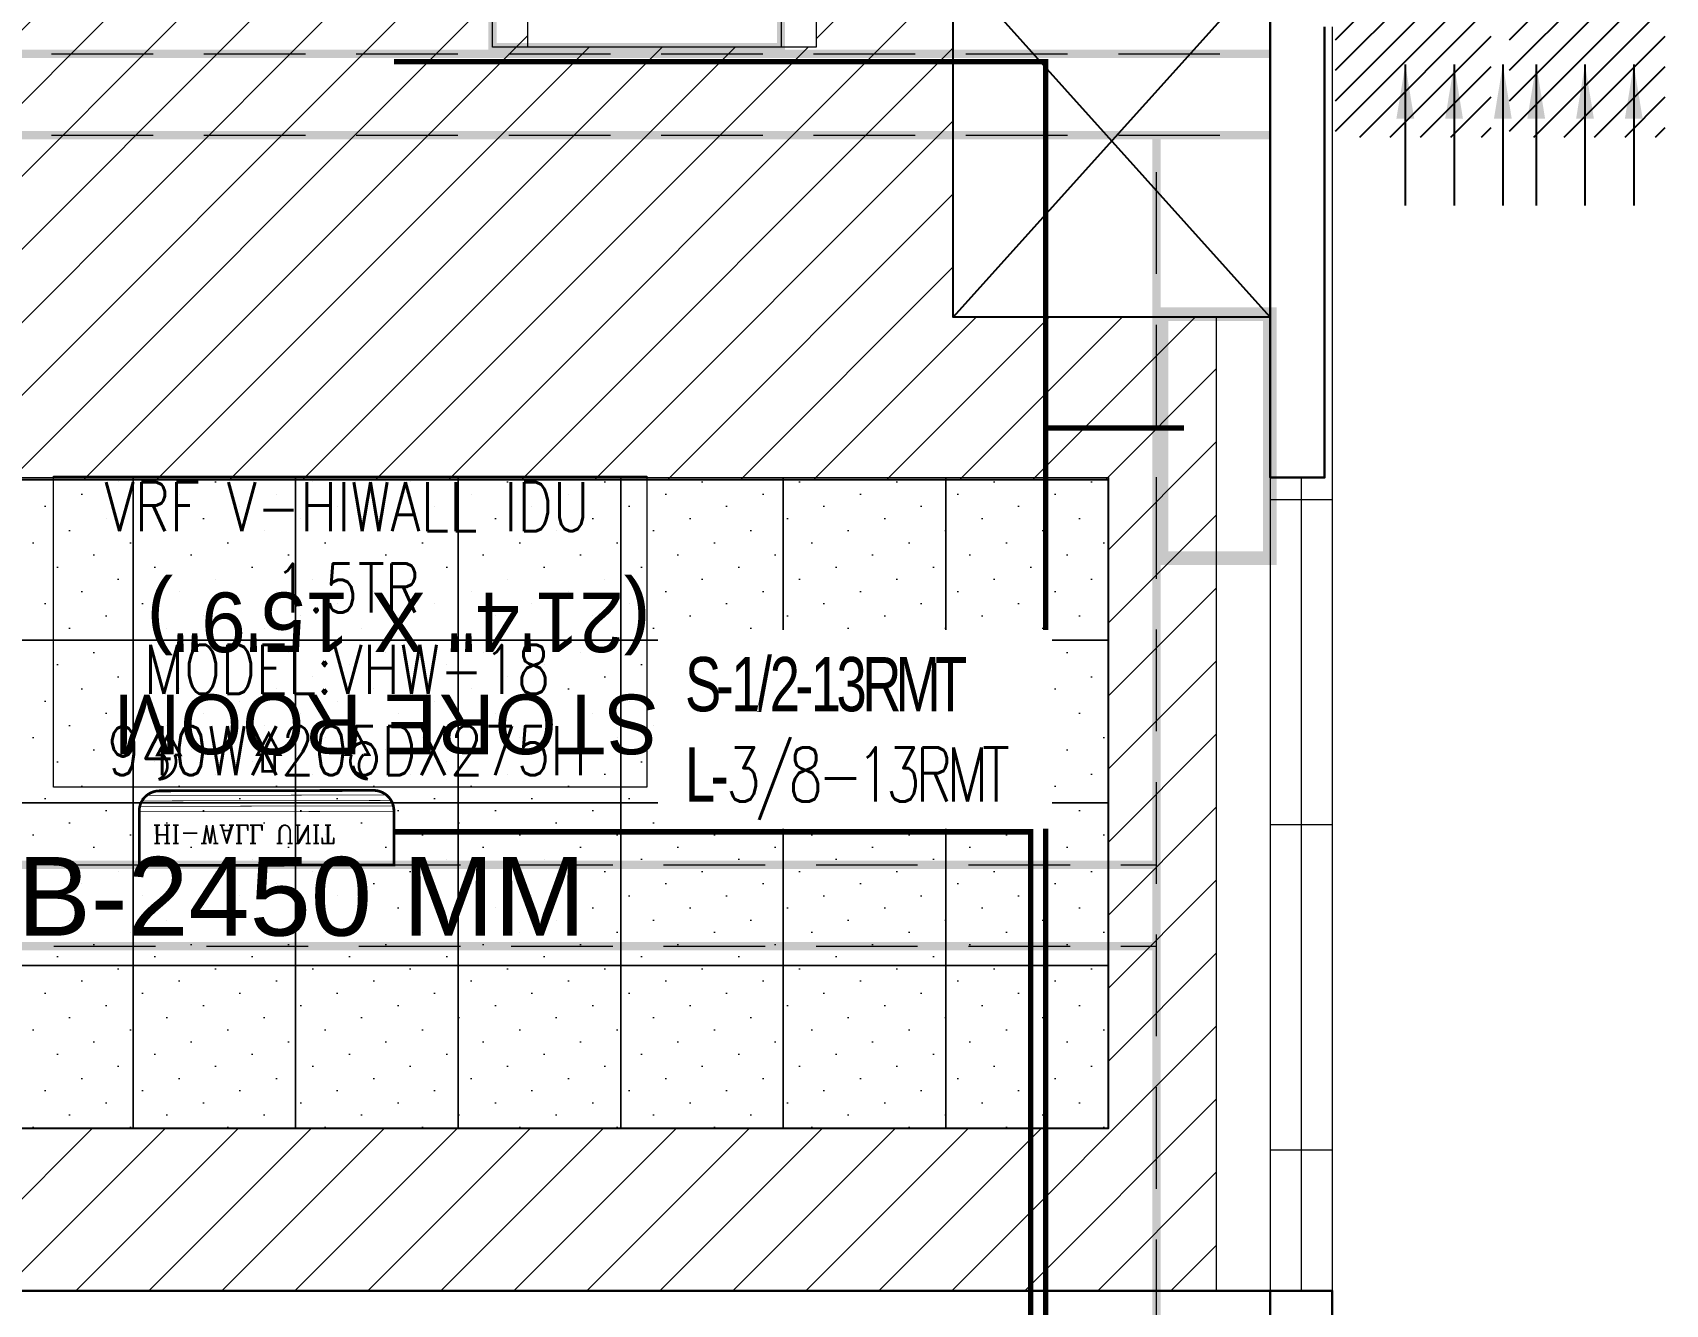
# Model space of a CAD drawing. Header units: millimetres. Extents: x 148480 to 578986, y 39883 to 155062.
# Drawn here: x 244621 to 250646, y 107468 to 112159 of the extents above; entities that cross this region are included whole.
import ezdxf

# ---------------------------------------------------------------- set-up
doc = ezdxf.new("R2010")
doc.units = ezdxf.units.MM
for name, pattern in [('CENTER', [2, 1.25, -0.25, 0.25, -0.25]), ('CONTINOUS', [0]), ('DASHED', [0.75, 0.5, -0.25]), ('HIDDEN', [0.375, 0.25, -0.125])]:
    doc.linetypes.add(name, pattern=pattern)
for name, color, linetype in [('001-TEXT', 250, 'Continuous'), ('ceilings', 253, 'Continuous'), ('CEN', 252, 'CENTER'), ('CONC-WALL', 1, 'Continuous'), ('ES- HVAC SA DUCT', 4, 'Continuous'), ('Hatch 01_UC', 7, 'Continuous'), ('I - MODULAR', 44, 'Continuous'), ('Layer2', 4, 'Continuous'), ('Layer4', 6, 'Continuous'), ('M HVAC DRAIN PIPE', 30, 'Continuous'), ('M-HVAC ELLIPTICAL DUCT', 6, 'Continuous'), ('M-HVAC VRV PIPE', 4, 'Continuous'), ('M-HVAC-TEXT', 7, 'Continuous')]:
    doc.layers.add(name, color=color, linetype=linetype)
doc.layers.add('glass', color=7, linetype='Continuous', lineweight=0, true_color=0x0000d6)
for name, color, linetype, lineweight in [('I-PART-GYP', 6, 'Continuous', 30), ('M HVAC CFM TEXT', 3, 'Continuous', 30), ('M-HVAC-EQUIP TEXT', 7, 'Continuous', 0), ('MEP HVAC UNITS', 160, 'Continuous', 5)]:
    doc.layers.add(name, color=color, linetype=linetype, lineweight=lineweight)
doc.styles.add('Herbalife_Third Floor - Furniture Layout - 210201$0$CG', font='GOTHIC.TTF')
doc.styles.add('HVAC TEXT', font='Romans.shx', dxfattribs={"width": 0.8, "height": 100})
doc.styles.add('R', font='romans.shx')
doc.styles.add('romans', font='stylu.ttf', dxfattribs={"height": 125})
doc.styles.get("Standard").update_dxf_attribs({"font": 'arial.ttf'})
doc.dimstyles.new('HVAC DIM', dxfattribs={"dimtxt": 100, "dimasz": 200, "dimexe": 50, "dimexo": 50, "dimgap": 50, "dimtad": 1, "dimtoh": 1, "dimdec": 0, "dimzin": 0, "dimdsep": 46, "dimtxsty": 'HVAC TEXT', "dimcen": 50, "dimclrd": 7, "dimclre": 7, "dimclrt": 7, "dimadec": 0, "dimazin": 0, "dimtfac": 1, "dimtdec": 0, "dimtofl": 0, "dimtmove": 0, "dimatfit": 3, "dimfxl": 1, "dimtolj": 1, "dimtzin": 0, "dimarcsym": 0})

# ---------------------------------------------------------------- blocks, each defined once
blk = doc.blocks.new('GFC1')
at = {"layer": 'CEN', "color": 8, "linetype": 'HIDDEN', "lineweight": 0, "ltscale": 1500}
for p, q in [((304385.1, 113067.5), (321820.9, 113067.5)), ((304385.1, 112767.5), (321820.9, 112767.5)), ((321400.9, 106630.7), (321400.9, 112767.5)), ((315644.3, 110075.9), (321400.9, 110075.9)), ((315644.3, 109775.9), (321400.9, 109775.9))]:
    blk.add_line(p, q, dxfattribs=at)
at = {"layer": 'CEN', "color": 8, "linetype": 'Continuous', "lineweight": 0}
blk.add_lwpolyline([(320015.1, 113092.5), (318950.1, 113092.5), (318950.1, 114157.5), (320015.1, 114157.5)], close=True, dxfattribs=at)
at = {"layer": 'CONC-WALL', "color": 8, "linetype": 'Continuous', "lineweight": 30}
blk.add_lwpolyline([(322020.9, 113167.5), (322020.9, 111504.5), (321820.9, 111504.5), (321820.9, 113396.2)], dxfattribs=at)
blk.add_lwpolyline([(322049.7, 106622.7), (321820.9, 106622.7), (321820.9, 108504.5), (322049.7, 108504.5)], close=True, dxfattribs=at)
at = {"layer": 'glass', "color": 8, "linetype": 'Continuous'}
for p, q in [((321820.9, 113396.2), (321820.9, 106622.7)), ((321820.9, 113396.2), (321820.9, 106622.7)), ((322049.7, 113167.5), (322049.7, 106622.7)), ((322049.7, 113167.5), (322049.7, 106622.7)), ((321935.3, 111504.5), (321935.3, 108504.5)), ((321935.3, 111504.5), (321935.3, 108504.5)), ((322049.7, 111422.7), (321820.9, 111422.7)), ((322049.7, 110222.7), (321820.9, 110222.7)), ((322049.7, 109022.7), (321820.9, 109022.7))]:
    blk.add_line(p, q, dxfattribs=at)
at = {"layer": 'I - MODULAR', "color": 8, "linetype": 'Continuous'}
for p, q in [((321820.9, 112096.2), (320650.9, 113396.2)), ((320650.9, 112096.2), (321820.9, 113396.2))]:
    blk.add_line(p, q, dxfattribs=at)
blk.add_lwpolyline([(321820.9, 112096.2), (320650.9, 112096.2), (320650.9, 113396.2), (321820.9, 113396.2)], close=True, dxfattribs=at)
at = {"layer": 'I-PART-GYP', "color": 8, "linetype": 'CONTINOUS'}
blk.add_line((321820.9, 108504.5), (315325.9, 108504.5), dxfattribs=at)
at = {"layer": '001-TEXT', "color": 8, "style": 'Herbalife_Third Floor - Furniture Layout - 210201$0$CG'}
for s, p in [('(21\'4" X 15\'9")', (319532.7, 111080.3)), ('STORE ROOM', (319562.8, 110703.9))]:
    blk.add_text(s, height=220, rotation=180, dxfattribs=at).set_placement(p)
blk = doc.blocks.new('GRID')
at = {"layer": 'ceilings', "lineweight": 5}
h = blk.add_hatch(dxfattribs=at)
h.set_pattern_fill('DOTS', color=8, scale=80, angle=45)
h.paths.add_polyline_path([(56229.9, 61282.6), (56229.9, 61882.6), (56829.9, 61882.6), (56829.9, 61282.6)])
at = {"layer": 'ceilings', "color": 8, "lineweight": 5}
blk.add_lwpolyline([(56229.9, 61282.6), (56229.9, 61882.6), (56829.9, 61882.6), (56829.9, 61282.6)], close=True, dxfattribs=at)
blk = doc.blocks.new('celling')
at = {"layer": 'Hatch 01_UC', "linetype": 'Continuous', "lineweight": 0, "transparency": 33554597}
h = blk.add_hatch(dxfattribs=at)
h.set_pattern_fill('ANSI31', color=8, scale=60, angle=180)
h.set_pattern_definition([(225, (351364.73, 88289.53), (134.7038, -134.7038), [])])
h.paths.add_polyline_path([(325095.7, 55471.8), (331392.4, 55471.8), (331392.4, 59063.6), (330420.7, 59063.6), (330420.7, 60163.6), (329914.8, 60163.6), (329914.8, 60059.9), (328849.8, 60059.9), (328849.8, 60163.6), (325095.7, 60163.6)])
h.paths.add_polyline_path([(330993.2, 58463.6), (330993.2, 56071.8), (325593.2, 56071.8), (325593.2, 58463.6)], flags=16)
at = {"layer": 'ceilings'}
blk.add_lwpolyline([(325593.2, 58463.6), (325593.2, 56071.8), (330993.2, 56071.8), (330993.2, 58463.6)], close=True, dxfattribs=at)
at = {"layer": 'Hatch 01_UC', "color": 8, "linetype": 'Continuous', "lineweight": 0}
blk.add_lwpolyline([(331392.4, 59063.6), (330420.7, 59063.6), (330420.7, 60163.6), (329914.8, 60163.6), (329914.8, 60059.9), (328849.8, 60059.9), (328849.8, 60163.6), (325095.7, 60163.6), (325095.7, 55471.8), (331392.4, 55471.8), (331392.4, 59063.6)], dxfattribs=at)
at = {"layer": 'ceilings', "rotation": 270}
for p in [(265510.6, 114701.7), (266110.6, 114701.7), (266710.6, 114701.7), (267310.6, 114701.7), (267910.6, 114701.7), (268510.6, 114701.7), (269110.6, 114701.7), (265510.6, 114101.7), (266110.6, 114101.7), (266710.6, 114101.7), (267310.6, 114101.7), (267910.6, 114101.7), (268510.6, 114101.7), (269110.6, 114101.7), (265510.6, 113501.7), (266110.6, 113501.7), (266710.6, 113501.7), (267310.6, 113501.7), (267910.6, 113501.7), (268510.6, 113501.7), (269110.6, 113501.7), (265510.6, 112901.7), (266110.6, 112901.7), (266710.6, 112901.7), (267310.6, 112901.7), (267910.6, 112901.7), (268510.6, 112901.7), (269110.6, 112901.7)]:
    blk.add_blockref('GRID', p, dxfattribs=at)
blk = doc.blocks.new('BEAM')
at = {"layer": 'CEN', "color": 11, "linetype": 'Continuous', "lineweight": 0, "const_width": 30}
blk.add_lwpolyline([(380015.1, 113092.5), (378950.1, 113092.5), (378950.1, 114157.5), (380015.1, 114157.5)], close=True, dxfattribs=at)
at = {"layer": 'CEN', "color": 11, "linetype": 'HIDDEN', "lineweight": 0, "ltscale": 1500, "const_width": 30}
for points in [[(364385.1, 113067.5), (381820.9, 113067.5)], [(364385.1, 112767.5), (381820.9, 112767.5)], [(381400.9, 106630.7), (381400.9, 112767.5)], [(375644.3, 110075.9), (381400.9, 110075.9)], [(375644.3, 109775.9), (381400.9, 109775.9)]]:
    blk.add_lwpolyline(points, dxfattribs=at)
at = {"layer": 'CEN', "color": 11, "linetype": 'Continuous', "insert": (376610.8, 110104.8), "char_height": 290.461, "width": 3219.887, "attachment_point": 1, "style": 'R'}
blk.add_mtext('{\\fArial|b0|i0|c0|p34;BOB-2450 MM}', dxfattribs=at)
blk = doc.blocks.new('BEE')
at = {"layer": 'M-HVAC VRV PIPE', "linetype": 'Continuous'}
blk.add_blockref('BEAM', (0, 0), dxfattribs=at)
blk = doc.blocks.new('zw$42C6')
at = {"layer": 'MEP HVAC UNITS', "const_width": 10}
blk.add_lwpolyline([(1030, 496.3), (90, 496.3), (90.1, 296.3, 0.414214), (165.2, 221.4), (955.2, 221.2, 0.414214), (1030.1, 296.3)], format="xyb", close=True, dxfattribs=at)
at = {"layer": 'MEP HVAC UNITS', "const_width": 2.53}
for points in [[(1030.1, 298.6), (90.1, 298.6)], [(1028, 278.5), (92.3, 278.5)], [(1019.9, 258.4), (100.5, 258.4)], [(1002.7, 238.2), (117.7, 238.3)]]:
    blk.add_lwpolyline(points, dxfattribs=at)
at = {"layer": 'MEP HVAC UNITS', "const_width": 10}
for points in [[(161.7, 179.5, -0.530834), (177.6, 88.9), (157.6, 88.9), (199.8, 10.6), (241.9, 89), (221.9, 88.9, 0.508228), (162.1, 179.3)], [(934.1, 179.9, 0.530834), (918.3, 89.3), (938.3, 89.3), (896.3, 10.9), (854.1, 89.2), (874.1, 89.2, -0.508228), (933.7, 179.7)]]:
    blk.add_lwpolyline(points, format="xyb", dxfattribs=at)
blk.add_lwpolyline([(546.4, 150.3), (590.6, 150.3), (590.7, 89.1), (610.7, 89.1), (568.6, 10.7), (526.4, 89), (546.4, 89.1)], close=True, dxfattribs=at)
at = {"layer": 'M HVAC CFM TEXT', "color": 7, "insert": (93.9, 382, 74.6), "char_height": 67.2, "width": 904.861, "attachment_point": 4, "rotation": 0.05056}
blk.add_mtext('{\\Fcomplex.shx|c0; HI-WALL UNIT}', dxfattribs=at)

msp = doc.modelspace()

# ---------------------------------------------------------------- block references
at = {"layer": 'Layer4', "linetype": 'Continuous', "rotation": 360}
msp.add_blockref('GFC1', (-72632.4, -986), dxfattribs=at)

# ---------------------------------------------------------------- next in the draw order: hatches: boundary and pattern name
at = {"layer": 'M-HVAC ELLIPTICAL DUCT', "linetype": 'Continuous'}
h = msp.add_hatch(dxfattribs=at)
h.set_pattern_fill('ANSI31', color=26, scale=25, style=0)
h.set_pattern_definition([(45, (-3980.675, -2643.91), (-56.1266, 56.1266), [])])
h.paths.add_polyline_path([(249429, 116592.8), (250004, 116592.8), (250004, 111773.6), (249716.5, 111773.6), (249429, 111773.6)])
h = msp.add_hatch(dxfattribs=at)
h.set_pattern_fill('ANSI31', color=26, scale=25, style=0)
h.set_pattern_definition([(45, (-3338.21, -2643.91), (-56.1266, 56.1266), [])])
h.paths.add_polyline_path([(250071.4, 114099.8), (250071.4, 116592.8), (250646.4, 116592.8), (250646.4, 114099.8)])
h.paths.add_polyline_path([(250646.4, 111773.6), (250358.9, 111773.6), (250071.4, 111773.6), (250071.4, 112934.8), (250646.4, 112934.8)])

# ---------------------------------------------------------------- next in the draw order: linework, layer by layer
at = {"layer": 'M HVAC DRAIN PIPE', "color": 30, "linetype": 'Continuous'}
msp.add_lwpolyline([(248066.9, 93453.1, 20, 20, 0), (248359.7, 93453.1, 20, 20, 0), (248359.7, 103215.1, 20, 20, 0), (248359.7, 107615.8, 20, 20, 0), (248359.7, 112052.3, 20, 20, 0), (245954.1, 112052.3, 0, 0, 0)], format="xyseb", dxfattribs=at)
at = {"layer": 'M HVAC DRAIN PIPE', "color": 30, "linetype": 'Continuous', "const_width": 50}
msp.add_lwpolyline([(248786.9, 111120.8), (248786.9, 110220.8), (249186.9, 110220.8), (249186.9, 111120.8)], close=True, dxfattribs=at)
at = {"layer": 'M HVAC DRAIN PIPE', "color": 30, "linetype": 'Continuous', "const_width": 20}
msp.add_lwpolyline([(248359.7, 110700.8), (248870.1, 110700.8)], dxfattribs=at)
at = {"layer": 'M-HVAC VRV PIPE', "color": 90, "linetype": 'Continuous', "const_width": 20}
msp.add_lwpolyline([(248304.4, 101407.9), (248304.4, 109168.9), (248304.3, 109206), (248304.3, 109211.6), (245954.1, 109211.6)], dxfattribs=at)
at = {"layer": 'M-HVAC-EQUIP TEXT', "color": 7}
msp.add_lwpolyline([(244697.7, 110523.3), (246887.2, 110523.3), (246887.2, 109376.6), (244697.7, 109376.6)], close=True, dxfattribs=at)

# ---------------------------------------------------------------- next in the draw order: block references
at = {"layer": 'ES- HVAC SA DUCT', "color": 1, "xscale": -1, "rotation": 180.0969679140524}
msp.add_blockref('zw$42C6', (244923.3, 109583.8), dxfattribs=at)
at = {"layer": 'Hatch 01_UC', "color": 252, "linetype": 'Continuous', "true_color": 0x939598, "rotation": 360}
msp.add_blockref('celling', (-82402.2, 52046.6), dxfattribs=at)
at = {"layer": 'Layer2', "linetype": 'Continuous', "rotation": 360}
msp.add_blockref('BEE', (-132632.4, -986), dxfattribs=at)

# ---------------------------------------------------------------- next in the draw order: texts
at = {"layer": 'M-HVAC-EQUIP TEXT', "color": 5, "insert": (244713.3, 110501, -1.8), "char_height": 180, "width": 2135.531, "attachment_point": 1, "style": 'HVAC TEXT'}
msp.add_mtext('\\pxqc;{\\H0.99999x;\\C7;VRF V-HIWALL IDU\\P1.5TR \\PMODEL:VHW-18\\P940WX205DX275H}', dxfattribs=at)

# ---------------------------------------------------------------- next in the draw order: leaders
at = {"layer": 'M-HVAC ELLIPTICAL DUCT', "color": 7, "linetype": 'DASHED'}
for points in [[(249686.7, 112041.8), (249686.7, 111521.8)], [(249866.7, 112041.8), (249866.7, 111521.8)], [(250046.7, 112041.8), (250046.7, 111521.8)], [(250169.9, 112041.8), (250169.9, 111521.8)], [(250349.9, 112041.8), (250349.9, 111521.8)], [(250529.9, 112041.8), (250529.9, 111521.8)]]:
    msp.add_leader(points, dimstyle='HVAC DIM', override={"dimgap": 50, "dimtad": 0, "dimclrd": 3}, dxfattribs=at)

# ---------------------------------------------------------------- next in the draw order: texts
at = {"layer": 'M-HVAC-TEXT', "insert": (247028.2, 109256.1), "char_height": 200, "width": 1254.3, "attachment_point": 7, "style": 'romans', "bg_fill": 2}
msp.add_mtext('\\pxql,t4;{\\W0.75;\\T0.75;\\C3;S-1/2-13RMT\\PL-\\Fromans.shx|c1;3/8-13RMT}', dxfattribs=at)

doc.saveas('drawing.dxf')
